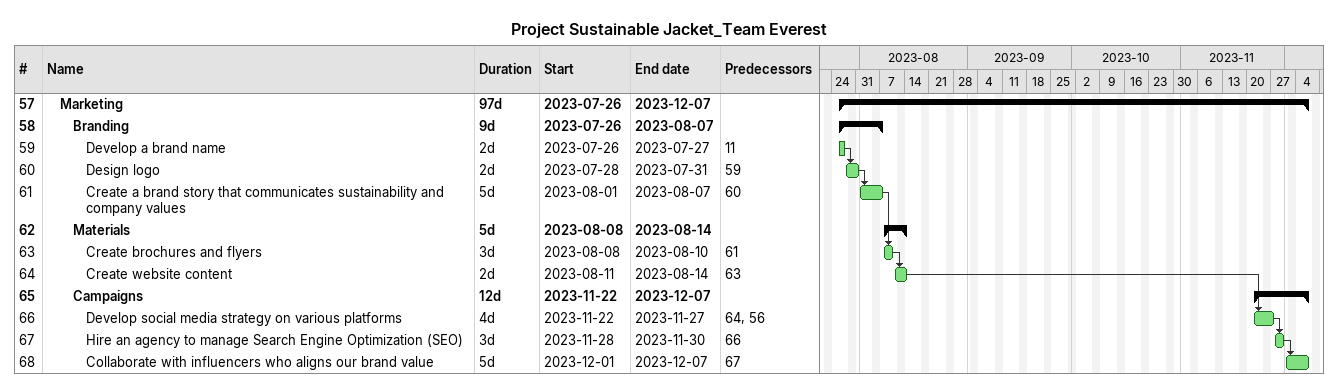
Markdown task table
Project Sustainable Jacket_Team Everest

| ID | Level | Task | Duration | Start | Finish | Predecessors |
|---|---|---|---|---|---|---|
| 57 | 2 | **Marketing** | 97d | 2023-07-26 | 2023-12-07 |  |
| 58 | 3 | **Branding** | 9d | 2023-07-26 | 2023-08-07 |  |
| 59 | 4 | Develop a brand name | 2d | 2023-07-26 | 2023-07-27 | 11 |
| 60 | 4 | Design logo | 2d | 2023-07-28 | 2023-07-31 | 59 |
| 61 | 4 | Create a brand story that communicates sustainability and company values | 5d | 2023-08-01 | 2023-08-07 | 60 |
| 62 | 3 | **Materials** | 5d | 2023-08-08 | 2023-08-14 |  |
| 63 | 4 | Create brochures and flyers | 3d | 2023-08-08 | 2023-08-10 | 61 |
| 64 | 4 | Create website content | 2d | 2023-08-11 | 2023-08-14 | 63 |
| 65 | 3 | **Campaigns** | 12d | 2023-11-22 | 2023-12-07 |  |
| 66 | 4 | Develop social media strategy on various platforms | 4d | 2023-11-22 | 2023-11-27 | 64, 56 |
| 67 | 4 | Hire an agency to manage Search Engine Optimization (SEO) | 3d | 2023-11-28 | 2023-11-30 | 66 |
| 68 | 4 | Collaborate with influencers who aligns our brand value | 5d | 2023-12-01 | 2023-12-07 | 67 |
